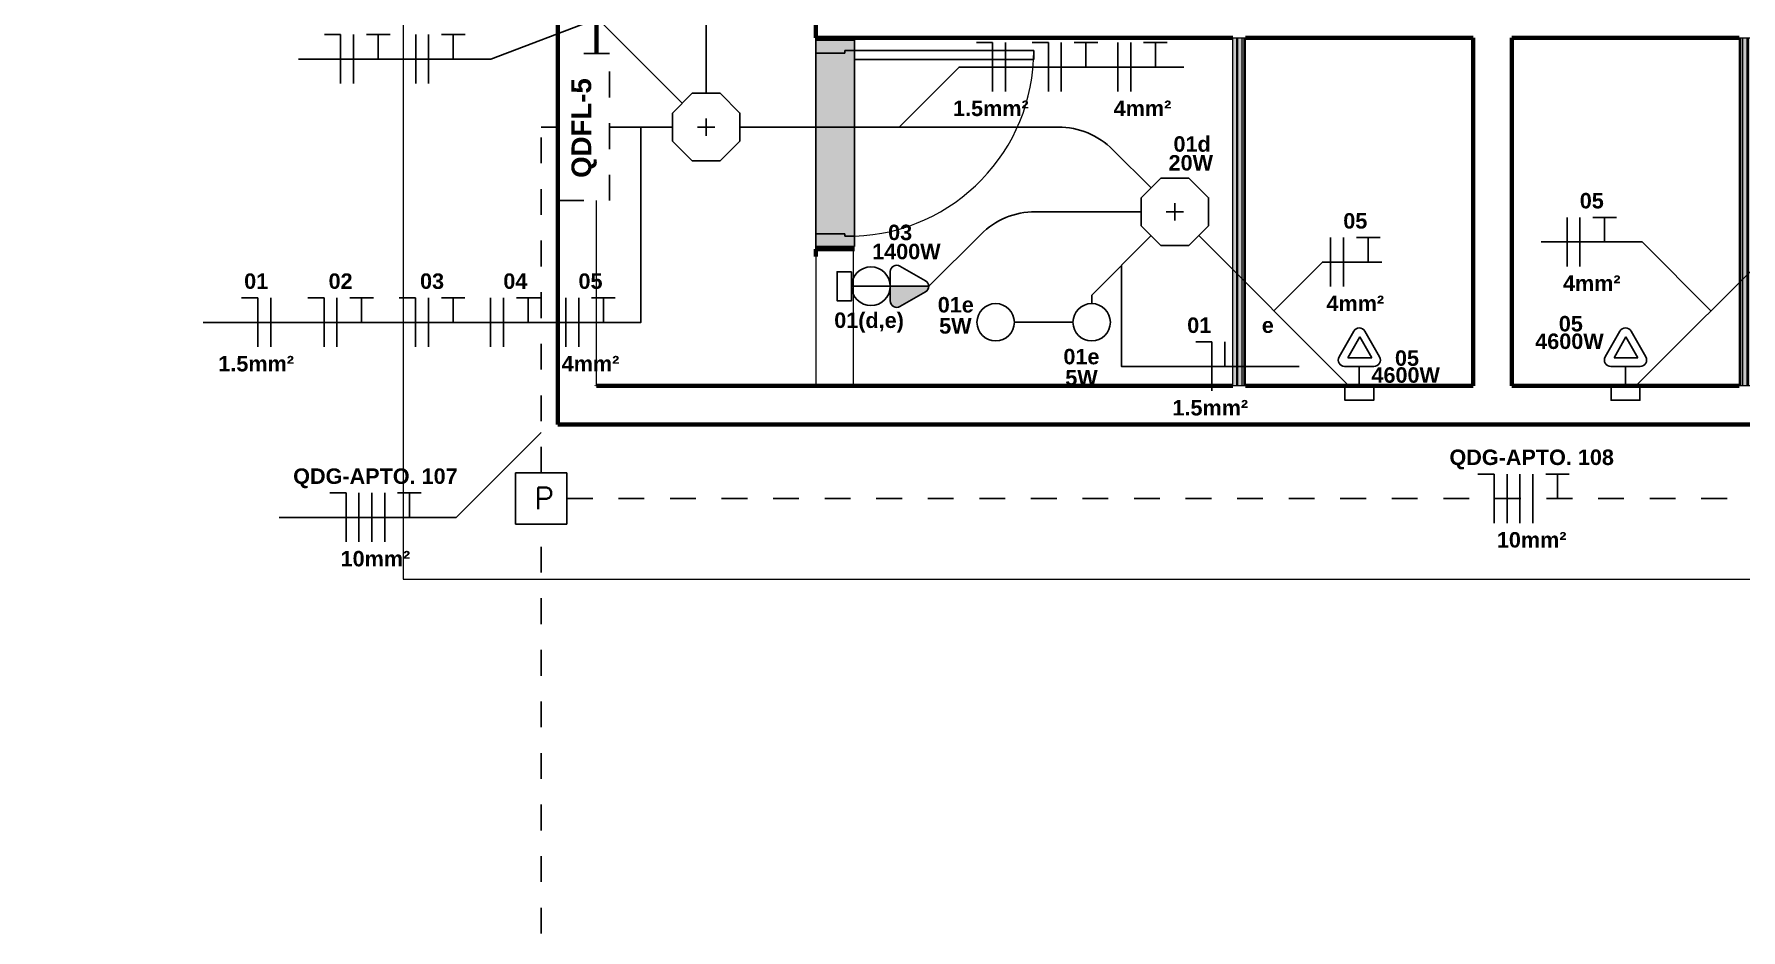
# Model space of a CAD drawing. Extents: x 1450 to 1868, y 82 to 351.
# Drawn here: x 1630.34 to 1636.96, y 155.27 to 158.75 of the extents above; entities that cross this region are included whole.
import ezdxf
from ezdxf.enums import TextEntityAlignment as Align

# ---------------------------------------------------------------- set-up
doc = ezdxf.new("R2010")
doc.units = 0
doc.header["$LTSCALE"] = 0.5
for name, pattern in [('CONTORNO_QUADRO_T', [0.35, 0.2, -0.15]), ('ELETRODUTO_PISO', [0.55, 0.4, -0.15]), ('ELETRODUTO_TETO', [1000, 1000, 0])]:
    doc.linetypes.add(name, pattern=pattern)
doc.layers.get('0').update_dxf_attribs({"linetype": 'CONTINUOUS'})
for name, color, linetype, lineweight in [('A-DOOR', 31, 'CONTINUOUS', 25), ('A-DOOR-FRAM', 31, 'CONTINUOUS', 9), ('A-FLOR', 192, 'CONTINUOUS', 9), ('A-WALL', 113, 'CONTINUOUS', 30), ('Q-CASE', 31, 'CONTINUOUS', 9)]:
    doc.layers.add(name, color=color, linetype=linetype, lineweight=lineweight)
for name, color, linetype in [('CHUVEIRO ELÉTRICO', 10, 'CONTINUOUS'), ('DIAGRAMAS_CONTORNO', 2, 'CONTINUOUS'), ('ELETRODUTO', 7, 'CONTINUOUS'), ('ELETRODUTO-PISO', 3, 'CONTINUOUS'), ('ELETRODUTO_TETO', 2, 'CONTINUOUS'), ('FIACAO', 7, 'CONTINUOUS'), ('Iluminação', 7, 'CONTINUOUS'), ('INDICACAO_BIT_FIACAO', 7, 'CONTINUOUS'), ('INDICACAO_CIRCUITO', 2, 'CONTINUOUS'), ('INDICACAO_INTERRUPTOR_FIA', 2, 'CONTINUOUS'), ('INDICACAO_POTENCIA', 1, 'CONTINUOUS'), ('INTERRUPTORES', 1, 'CONTINUOUS'), ('LINHA_DE_CHAMADA', 7, 'CONTINUOUS'), ('LUMINÁRIAS', 3, 'CONTINUOUS'), ('QUADROS_E_CAIXAS', 7, 'CONTINUOUS'), ('Texto', 1, 'CONTINUOUS'), ('TOMADAS ABNT', 10, 'CONTINUOUS')]:
    doc.layers.add(name, color=color, linetype=linetype)
doc.styles.add('Arial', font='arialbd.ttf', dxfattribs={"height": 100})
doc.styles.get("Standard").update_dxf_attribs({"font": 'simplex.shx'})

# ---------------------------------------------------------------- blocks, each defined once
blk = doc.blocks.new('*U1778', base_point=(608.67, 153.293))
for p, q in [((608.67, 153.483), (608.544, 153.483)), ((608.67, 153.103), (608.67, 153.483))]:
    blk.add_line(p, q)
blk = doc.blocks.new('*U1797', base_point=(665.55, 144.199))
blk.add_line((665.55, 144.199), (665.55, 144.389))
blk = doc.blocks.new('*U2130', base_point=(1515.3948, 141.8827))
at = {"xscale": 0.5, "yscale": 0.5, "zscale": 0.5}
for name, p in [('*U1778', (1515.4014, 141.8827)), ('*U1797', (1515.4514, 141.8827))]:
    blk.add_blockref(name, p, dxfattribs=at)
blk = doc.blocks.new('*U1780', base_point=(576.818, 148.746))
blk.add_line((576.818, 148.556), (576.818, 148.936))
blk = doc.blocks.new('*U1782', base_point=(635.972, 148.746))
at = {"linetype": 'Continuous'}
for p, q in [((636.064, 148.936), (635.881, 148.936)), ((635.972, 148.746), (635.972, 148.936))]:
    blk.add_line(p, q, dxfattribs=at)
blk = doc.blocks.new('*U2127', base_point=(1516.0747, 142.2874))
at = {"xscale": 0.5, "yscale": 0.5, "zscale": 0.5}
for name, p in [('*U1780', (1515.979, 142.2874)), ('*U1780', (1516.029, 142.2874)), ('*U1782', (1516.1247, 142.2874))]:
    blk.add_blockref(name, p, dxfattribs=at)
blk = doc.blocks.new('*U2124', base_point=(1515.5608, 143.0438))
at = {"xscale": 0.5, "yscale": 0.5, "zscale": 0.5}
for name, p in [('*U1780', (1515.465, 143.0438)), ('*U1780', (1515.515, 143.0438)), ('*U1782', (1515.6108, 143.0438))]:
    blk.add_blockref(name, p, dxfattribs=at)
blk = doc.blocks.new('*U2123', base_point=(1515.2376, 143.0438))
at = {"xscale": 0.5, "yscale": 0.5, "zscale": 0.5}
for name, p in [('*U1778', (1515.1735, 143.0438)), ('*U1780', (1515.2235, 143.0438)), ('*U1782', (1515.3193, 143.0438))]:
    blk.add_blockref(name, p, dxfattribs=at)
blk = doc.blocks.new('*U2122', base_point=(1514.7652, 143.0438))
at = {"xscale": 0.5, "yscale": 0.5, "zscale": 0.5}
for name, p in [('*U1778', (1514.7719, 143.0438)), ('*U1780', (1514.8219, 143.0438))]:
    blk.add_blockref(name, p, dxfattribs=at)
blk = doc.blocks.new('*U2121', base_point=(1512.4084, 143.0751))
at = {"xscale": 0.5, "yscale": 0.5, "zscale": 0.5}
for name, p in [('*U1780', (1512.3127, 143.0751)), ('*U1780', (1512.3627, 143.0751)), ('*U1782', (1512.4584, 143.0751))]:
    blk.add_blockref(name, p, dxfattribs=at)
blk = doc.blocks.new('*U2120', base_point=(1512.0853, 143.0751))
at = {"xscale": 0.5, "yscale": 0.5, "zscale": 0.5}
for name, p in [('*U1778', (1512.0212, 143.0751)), ('*U1780', (1512.0712, 143.0751)), ('*U1782', (1512.1669, 143.0751))]:
    blk.add_blockref(name, p, dxfattribs=at)
blk = doc.blocks.new('*U2119', base_point=(1512.9905, 142.0536))
at = {"xscale": 0.5, "yscale": 0.5, "zscale": 0.5}
for name, p in [('*U1780', (1512.8948, 142.0536)), ('*U1780', (1512.9448, 142.0536)), ('*U1782', (1513.0405, 142.0536))]:
    blk.add_blockref(name, p, dxfattribs=at)
blk = doc.blocks.new('*U2118', base_point=(1512.6991, 142.0536))
at = {"xscale": 0.5, "yscale": 0.5, "zscale": 0.5}
for name, p in [('*U1780', (1512.6033, 142.0536)), ('*U1780', (1512.6533, 142.0536)), ('*U1782', (1512.7491, 142.0536))]:
    blk.add_blockref(name, p, dxfattribs=at)
blk = doc.blocks.new('*U2117', base_point=(1512.3759, 142.0536))
at = {"xscale": 0.5, "yscale": 0.5, "zscale": 0.5}
for name, p in [('*U1778', (1512.3118, 142.0536)), ('*U1780', (1512.3618, 142.0536)), ('*U1782', (1512.4576, 142.0536))]:
    blk.add_blockref(name, p, dxfattribs=at)
blk = doc.blocks.new('*U2116', base_point=(1512.0211, 142.0536))
at = {"xscale": 0.5, "yscale": 0.5, "zscale": 0.5}
for name, p in [('*U1778', (1511.957, 142.0536)), ('*U1780', (1512.007, 142.0536)), ('*U1782', (1512.1028, 142.0536))]:
    blk.add_blockref(name, p, dxfattribs=at)
blk = doc.blocks.new('*U2115', base_point=(1511.5487, 142.0536))
at = {"xscale": 0.5, "yscale": 0.5, "zscale": 0.5}
for name, p in [('*U1778', (1511.5553, 142.0536)), ('*U1780', (1511.6053, 142.0536))]:
    blk.add_blockref(name, p, dxfattribs=at)
blk = doc.blocks.new('*U1646', base_point=(608.67, 153.293))
for p, q in [((608.67, 153.483), (608.544, 153.483)), ((608.67, 153.103), (608.67, 153.483))]:
    blk.add_line(p, q)
blk = doc.blocks.new('*U1607', base_point=(576.818, 148.746))
blk.add_line((576.818, 148.556), (576.818, 148.936))
blk = doc.blocks.new('*U1687', base_point=(635.972, 148.746))
at = {"linetype": 'Continuous'}
for p, q in [((636.064, 148.936), (635.881, 148.936)), ((635.972, 148.746), (635.972, 148.936))]:
    blk.add_line(p, q, dxfattribs=at)
blk = doc.blocks.new('*U1692', base_point=(1516.6416, 141.3707))
at = {"xscale": 0.5, "yscale": 0.5, "zscale": 0.5}
for name, p in [('*U1646', (1516.4959, 141.3707)), ('*U1607', (1516.5459, 141.3707)), ('*U1607', (1516.5959, 141.3707)), ('*U1607', (1516.6459, 141.3707)), ('*U1687', (1516.7416, 141.3707))]:
    blk.add_blockref(name, p, dxfattribs=at)
blk = doc.blocks.new('*U1691', base_point=(1511.7519, 142.4682))
at = {"xscale": 0.5, "yscale": 0.5, "zscale": 0.5}
for name, p in [('*U1646', (1511.6378, 142.4682)), ('*U1607', (1511.6878, 142.4682)), ('*U1607', (1511.7378, 142.4682)), ('*U1607', (1511.7878, 142.4682)), ('*U1687', (1511.8835, 142.4682))]:
    blk.add_blockref(name, p, dxfattribs=at)
blk = doc.blocks.new('*U1144', base_point=(-28485.36, 34293.17))
at = {"linetype": 'ByBlock'}
blk.add_lwpolyline([(-28485.36, 34293.17), (-27756.9, 34293.17)], dxfattribs=at)
blk = doc.blocks.new('*U1143', base_point=(-28495.36, 34303.17))
at = {"linetype": 'ByBlock'}
blk.add_lwpolyline([(-28495.36, 34303.17), (-28495.36, 34437.21), (-28488.87, 34437.21)], dxfattribs=at)
blk = doc.blocks.new('*U1140', base_point=(-28583.13, 34105))
for p, q in [((-28593.13, 34105), (-28593.13, 34125)), ((-28593.13, 34125), (-28573.13, 34125)), ((-28573.13, 34125), (-28573.13, 34105)), ((-28573.13, 34105), (-28593.13, 34105))]:
    blk.add_line(p, q)
blk.add_text('P', height=8.41).set_placement((-28585.79, 34110.85))
blk = doc.blocks.new('*U699', base_point=(576.818, 148.746))
blk.add_line((576.818, 148.556), (576.818, 148.936))
blk = doc.blocks.new('*U701', base_point=(635.972, 148.746))
at = {"linetype": 'Continuous'}
for p, q in [((636.064, 148.936), (635.881, 148.936)), ((635.972, 148.746), (635.972, 148.936))]:
    blk.add_line(p, q, dxfattribs=at)
blk = doc.blocks.new('*U972', base_point=(-28034.49, 34373.07))
at = {"xscale": 50, "yscale": 50, "zscale": 50}
for name, p in [('*U699', (-28044.07, 34373.07)), ('*U699', (-28039.07, 34373.07)), ('*U701', (-28029.49, 34373.07))]:
    blk.add_blockref(name, p, dxfattribs=at)
blk = doc.blocks.new('*U943', base_point=(-28359.94, 34375.48))
at = {"linetype": 'ByBlock'}
blk.add_arc((-28367.44, 34375.48), 7.5, 359.9999989333388, 0, dxfattribs=at)
blk = doc.blocks.new('*U942', base_point=(-28262.64, 34404.37))
at = {"linetype": 'ByBlock'}
blk.add_lwpolyline([(-28262.64, 34404.37), (-28303.67, 34404.37, 0.198912), (-28324.88, 34395.59), (-28344.98, 34375.48)], format="xyb", dxfattribs=at)
blk = doc.blocks.new('*U827', base_point=(-30200.49, 34404.96))
blk.add_line((-30200.49, 34404.96), (-30185.49, 34404.96))
blk.add_lwpolyline([(-30200.49, 34410.57), (-30200.49, 34399.36), (-30206.1, 34399.36), (-30206.1, 34410.57)], close=True)
blk.add_circle((-30192.99, 34404.96), 7.5)
blk = doc.blocks.new('*U703', base_point=(-33552.37, 38084.74))
blk.add_hatch(color=256).paths.add_polyline_path([(-33538.67, 38082.57, 0.269143), (-33537.41, 38084.74), (-33552.37, 38084.74), (-33552.37, 38079.05, 0.575867), (-33548.63, 38076.88)])
for p, q in [((-33552.37, 38090.43), (-33552.37, 38084.74)), ((-33538.67, 38086.91), (-33548.63, 38092.6)), ((-33552.37, 38084.74), (-33552.37, 38079.05)), ((-33552.37, 38084.74), (-33537.41, 38084.74)), ((-33548.63, 38076.88), (-33538.67, 38082.57))]:
    blk.add_line(p, q)
for centre, start, end in [((-33549.87, 38090.43), 60.25512, 180), ((-33539.91, 38084.74), 299.74488, 60.25512), ((-33549.87, 38079.05), 180, 299.74488)]:
    blk.add_arc(centre, 2.5, start, end)
blk = doc.blocks.new('*U599', base_point=(-28240.29, 34395.12))
at = {"linetype": 'ByBlock'}
blk.add_lwpolyline([(-28240.29, 34395.12), (-28183.6, 34338.43), (-28182.05, 34336.87)], dxfattribs=at)
blk = doc.blocks.new('*U580', base_point=(-28431.37, 34450.3))
at = {"linetype": 'ByBlock'}
blk.add_lwpolyline([(-28431.37, 34450.3), (-28431.37, 34524.45, -0.198912), (-28422.58, 34545.66), (-28313.12, 34655.12)], format="xyb", dxfattribs=at)
blk = doc.blocks.new('*U578', base_point=(-28440.62, 34446.47))
at = {"linetype": 'ByBlock'}
blk.add_lwpolyline([(-28440.62, 34446.47), (-28477.28, 34483.12, -0.198912), (-28486.07, 34504.33), (-28486.07, 34521.94)], format="xyb", dxfattribs=at)
blk = doc.blocks.new('*U577', base_point=(-28289.07, 34361.52))
at = {"linetype": 'ByBlock'}
blk.add_lwpolyline([(-28289.07, 34361.52), (-28311.82, 34361.52)], dxfattribs=at)
blk = doc.blocks.new('*U576', base_point=(-28258.8, 34395.12))
at = {"linetype": 'ByBlock'}
blk.add_lwpolyline([(-28258.8, 34395.12), (-28281.82, 34372.1), (-28281.82, 34368.77)], dxfattribs=at)
blk = doc.blocks.new('*U575', base_point=(-28418.28, 34437.21))
at = {"linetype": 'ByBlock'}
blk.add_lwpolyline([(-28418.28, 34437.21), (-28294.81, 34437.21, -0.198912), (-28273.6, 34428.42), (-28258.8, 34413.63)], format="xyb", dxfattribs=at)
blk = doc.blocks.new('*U574', base_point=(-28468.87, 34437.21))
at = {"linetype": 'ByBlock'}
blk.add_lwpolyline([(-28468.87, 34437.21), (-28444.46, 34437.21)], dxfattribs=at)
blk = doc.blocks.new('*U573', base_point=(-28525.13, 34123.1))
at = {"layer": 'LUMINÁRIAS'}
blk.add_lwpolyline([(-28538.22, 34128.52), (-28538.22, 34117.67), (-28530.55, 34110.01), (-28519.7, 34110.01), (-28512.04, 34117.67), (-28512.04, 34128.52), (-28519.7, 34136.19), (-28530.55, 34136.19)], close=True, dxfattribs=at)
for points in [[(-28525.13, 34126.46), (-28525.13, 34119.73)], [(-28528.49, 34123.1), (-28521.76, 34123.1)]]:
    blk.add_lwpolyline(points, dxfattribs=at)
blk = doc.blocks.new('*U557', base_point=(-28012.44, 34395.12))
at = {"linetype": 'ByBlock'}
blk.add_lwpolyline([(-28012.44, 34395.12), (-28070.69, 34336.87)], dxfattribs=at)
blk = doc.blocks.new('*U547', base_point=(-28742.49, 33868.11))
at = {"layer": 'LUMINÁRIAS'}
blk.add_lwpolyline([(-28755.58, 33873.54), (-28755.58, 33862.69), (-28747.91, 33855.02), (-28737.07, 33855.02), (-28729.4, 33862.69), (-28729.4, 33873.54), (-28737.07, 33881.2), (-28747.91, 33881.2)], close=True, dxfattribs=at)
for points in [[(-28745.85, 33868.11), (-28739.12, 33868.11)], [(-28742.49, 33871.48), (-28742.49, 33864.75)]]:
    blk.add_lwpolyline(points, dxfattribs=at)
blk = doc.blocks.new('*U434', base_point=(-26184.3, 35473.74))
at = {"layer": 'LUMINÁRIAS'}
blk.add_circle((-26184.3, 35473.74), 7.25, dxfattribs=at)
blk = doc.blocks.new('*U154', base_point=(-46580.36, 18832.16))
for p, q in [((-46582.53, 18853.36), (-46588.22, 18843.4)), ((-46580.19, 18851.11), (-46584.81, 18843.02)), ((-46575.56, 18843.02), (-46580.19, 18851.11)), ((-46572.5, 18843.4), (-46578.19, 18853.36)), ((-46584.81, 18843.02), (-46575.56, 18843.02)), ((-46586.05, 18839.66), (-46580.36, 18839.66)), ((-46580.36, 18839.66), (-46574.67, 18839.66)), ((-46580.36, 18832.16), (-46580.36, 18839.66))]:
    blk.add_line(p, q)
blk.add_lwpolyline([(-46585.96, 18832.16), (-46574.76, 18832.16), (-46574.76, 18826.56), (-46585.96, 18826.56)], close=True)
for centre, start, end in [((-46580.36, 18852.12), 29.74488, 150.25512), ((-46586.05, 18842.16), 150.25512, 270), ((-46574.67, 18842.16), 270, 29.74488)]:
    blk.add_arc(centre, 2.5, start, end)
blk = doc.blocks.new('Box de Vidro1 - Box Vidro Temperado Comum 2-3326640-Planta Baixa')
at = {"layer": 'Q-CASE'}
for points in [[(800, 992), (800, 1007), (-550, 1007), (-550, 992), (798.8, 992)], [(800, 971.7), (800, 991.9), (-550, 991.9), (-550, 971.7), (799.7, 971.7)], [(800, 957.7), (799.7, 971.7), (-550, 971.7), (-550, 957.7), (799.9, 957.7)], [(800, 991.9), (800, 992), (800, 991.9)]]:
    blk.add_hatch(color=256, dxfattribs=at).paths.add_polyline_path(points, flags=0)
for p, q in [((-550, 992), (-550, 1007)), ((-550, 1007), (800, 1007)), ((800, 1007), (800, 992)), ((800, 992), (-550, 992)), ((-550, 971.7), (-550, 991.9)), ((-550, 991.9), (800, 991.9)), ((-550, 987), (800, 987)), ((-550, 957.6), (-550, 971.7)), ((800, 971.7), (-550, 971.7)), ((-550, 963), (800, 963)), ((-550, 957.6), (800, 957.6)), ((800, 991.9), (800, 971.7)), ((800, 971.7), (800, 957.6))]:
    blk.add_line(p, q, dxfattribs=at)
blk = doc.blocks.new('Box de Vidro1 - Box Vidro Temperado Comum 2-3326639-Planta Baixa')
at = {"layer": 'Q-CASE'}
for points in [[(-550, 1007), (-550, 992), (800, 992), (800, 1007), (-548.7, 1007)], [(-550, 992), (-550, 991.9), (-550, 992)], [(-550, 991.9), (-550, 971.7), (800, 971.7), (800, 991.9), (-538.8, 991.9)], [(-550, 971.7), (-550, 957.7), (800, 957.7), (799.7, 971.7), (-539.6, 971.7)]]:
    blk.add_hatch(color=256, dxfattribs=at).paths.add_polyline_path(points, flags=0)
for p, q in [((-550, 992), (-550, 1007)), ((-550, 1007), (800, 1007)), ((800, 1007), (800, 992)), ((800, 992), (-550, 992)), ((-550, 971.7), (-550, 991.9)), ((-550, 991.9), (800, 991.9)), ((-550, 987), (800, 987)), ((-550, 957.6), (-550, 971.7)), ((800, 971.7), (-550, 971.7)), ((-550, 963), (800, 963)), ((-550, 957.6), (800, 957.6)), ((800, 991.9), (800, 971.7)), ((800, 971.7), (800, 957.6))]:
    blk.add_line(p, q, dxfattribs=at)
blk = doc.blocks.new('Porta Simples de Abrir - 70x210cm - Marco de Madeira-V52-Planta Baixa')
at = {"layer": 'A-DOOR'}
blk.add_hatch(color=256, dxfattribs=at).paths.add_polyline_path([(-360, -38), (-360, -75), (360, -75), (360, -38), (350, -37.9), (350, 75), (-350, 75), (-350, -38), (-359.9, -38)], flags=0)
at = {"layer": 'A-DOOR-FRAM', "lineweight": 25}
h = blk.add_hatch(color=256, dxfattribs=at)
h.paths.add_polyline_path([(-400, 75), (-400, -75), (-360, -75), (-359.9, -38), (-350, -38), (-350, 75)], flags=0)
h.paths.add_polyline_path([(350, 75), (350, -38), (360, -38), (360, -75), (400, -75), (400, 75), (369.9, 75)], flags=0)
at = {"layer": 'A-DOOR'}
for p, q in [((350, 75), (-350, 75)), ((-360, -75), (360, -75)), ((325, -75), (325, -771)), ((360, -75), (325, -75)), ((360, -771), (360, -75)), ((325, -771), (360, -771))]:
    blk.add_line(p, q, dxfattribs=at)
at = {"layer": 'A-DOOR', "lineweight": 9}
blk.add_arc((360, -50.9), 720.1, 181.92137, 270, dxfattribs=at)
at = {"layer": 'A-DOOR-FRAM', "lineweight": 25}
for p, q in [((-400, 75), (-350, 75)), ((-400, -75), (-400, 75)), ((-350, 75), (-350, -38)), ((350, 75), (400, 75)), ((350, -38), (350, 75)), ((400, 75), (400, -75)), ((-350, -38), (-360, -38)), ((-360, -38), (-360, -75)), ((360, -38), (350, -38)), ((360, -75), (360, -38)), ((-360, -75), (-400, -75)), ((400, -75), (360, -75))]:
    blk.add_line(p, q, dxfattribs=at)
blk = doc.blocks.new('*U1142', base_point=(-29024.14, 33524.53))
at = {"linetype": 'ByBlock'}
blk.add_lwpolyline([(-29024.14, 33524.53), (-28510.34, 34028.8, 0.201348), (-28495.36, 34064.48), (-28495.36, 34283.17)], format="xyb", dxfattribs=at)

msp = doc.modelspace()

# ---------------------------------------------------------------- linework, layer by layer
at = {"layer": 'A-FLOR'}
for p, q in [((1631.7717, 159.9834), (1631.7717, 156.6334)), ((1633.3717, 158.7234), (1633.3717, 158.7334)), ((1633.5217, 158.7334), (1633.5217, 158.7234)), ((1633.3717, 157.9734), (1633.3717, 158.6734)), ((1633.3717, 157.9134), (1633.3717, 157.9234)), ((1631.7717, 156.6334), (1640.2217, 156.6334))]:
    msp.add_line(p, q, dxfattribs=at)
at = {"layer": 'A-WALL', "lineweight": 70}
for p, q in [((1632.3717, 161.4134), (1632.3717, 157.2334)), ((1632.5217, 158.6718), (1632.5217, 161.4134)), ((1633.3717, 158.8834), (1633.3717, 158.7334)), ((1633.3717, 158.7334), (1634.9897, 158.7334)), ((1635.0391, 158.7334), (1635.9217, 158.7334)), ((1635.9217, 158.7334), (1635.9217, 157.3834)), ((1636.0717, 157.3834), (1636.0717, 158.7334)), ((1636.0717, 158.7334), (1636.9544, 158.7334)), ((1633.3717, 157.9134), (1633.3717, 157.8846)), ((1633.5217, 157.9134), (1633.3717, 157.9134)), ((1632.5217, 157.3834), (1632.5217, 157.3846)), ((1633.3717, 157.3834), (1632.5217, 157.3834)), ((1633.3717, 157.3846), (1633.3717, 157.3834)), ((1634.9897, 157.3834), (1633.3727, 157.3834)), ((1635.9217, 157.3834), (1635.0391, 157.3834)), ((1636.9544, 157.3834), (1636.0717, 157.3834)), ((1632.3717, 157.2334), (1639.6217, 157.2334))]:
    msp.add_line(p, q, dxfattribs=at)
at = {"layer": 'A-WALL', "lineweight": 9}
for p, q in [((1632.5207, 157.3824), (1632.5207, 158.1018)), ((1633.3727, 157.9134), (1633.3727, 157.3834)), ((1633.5167, 157.9134), (1633.5167, 157.3834))]:
    msp.add_line(p, q, dxfattribs=at)
at = {"layer": 'DIAGRAMAS_CONTORNO', "linetype": 'CONTORNO_QUADRO_T'}
msp.add_lwpolyline([(1632.5717, 158.6718), (1632.3717, 158.6718), (1632.3717, 158.1018), (1632.5717, 158.1018)], close=True, dxfattribs=at)
at = {"layer": 'LINHA_DE_CHAMADA'}
for points in [[(1632.5259, 158.8076), (1632.1117, 158.6508), (1631.3654, 158.6508)], [(1633.6949, 158.3868), (1633.9277, 158.6195), (1634.8001, 158.6195)], [(1632.6938, 158.3868), (1632.6938, 157.6294), (1630.9959, 157.6294)], [(1636.8447, 157.6746), (1636.578, 157.9414), (1636.1865, 157.9414)], [(1634.5573, 157.8507), (1634.5573, 157.4585), (1635.2473, 157.4585)], [(1635.1487, 157.6746), (1635.3372, 157.8631), (1635.5677, 157.8631)], [(1632.3068, 157.2027), (1631.9773, 156.8732), (1631.2909, 156.8732)]]:
    msp.add_lwpolyline(points, dxfattribs=at)

# ---------------------------------------------------------------- block references
at = {"layer": 'A-DOOR', "xscale": 0.00100000000000115, "yscale": 0.00100000000000115, "zscale": 0.00100000000000115, "rotation": 89.9999999999912}
msp.add_blockref('Porta Simples de Abrir - 70x210cm - Marco de Madeira-V52-Planta Baixa', (1633.4467, 158.3234), dxfattribs=at)
at = {"layer": 'CHUVEIRO ELÉTRICO', "xscale": 0.01000000108748102, "yscale": 0.01000000108748102, "zscale": 0.01000000108748102}
for p in [(1635.4804, 157.3834), (1636.5131, 157.3834)]:
    msp.add_blockref('*U154', p, dxfattribs=at)
at = {"layer": 'ELETRODUTO', "linetype": 'ELETRODUTO_TETO', "xscale": 0.01000000108748102, "yscale": 0.01000000108748102, "zscale": 0.01000000108748102}
for name, p in [('*U942', (1634.634, 158.0584)), ('*U943', (1633.661, 157.7695))]:
    msp.add_blockref(name, p, dxfattribs=at)
at = {"layer": 'ELETRODUTO-PISO', "linetype": 'ELETRODUTO_PISO', "xscale": 0.01000000108748102, "yscale": 0.01000000108748102, "zscale": 0.01000000108748102}
for name, p in [('*U1143', (1632.3068, 157.0464)), ('*U1144', (1632.4068, 156.9464)), ('*U1142', (1627.0189, 149.26))]:
    msp.add_blockref(name, p, dxfattribs=at)
at = {"layer": 'ELETRODUTO_TETO', "linetype": 'ELETRODUTO_TETO', "xscale": 0.01000000108748102, "yscale": 0.01000000108748102, "zscale": 0.01000000108748102}
for name, p in [('*U580', (1632.9467, 158.5177)), ('*U578', (1632.8542, 158.4793)), ('*U574', (1632.5717, 158.3868)), ('*U575', (1633.0776, 158.3868)), ('*U576', (1634.6724, 157.9658)), ('*U599', (1634.8575, 157.9658)), ('*U557', (1637.136, 157.9658)), ('*U577', (1634.3697, 157.6299))]:
    msp.add_blockref(name, p, dxfattribs=at)
at = {"layer": 'FIACAO', "color": 1}
for name, p in [('*U2120', (1631.5928, 158.6508)), ('*U2121', (1631.9159, 158.6508)), ('*U2122', (1634.0512, 158.6195)), ('*U2123', (1634.3383, 158.6195)), ('*U2124', (1634.6393, 158.6195)), ('*U2127', (1635.4649, 157.8631)), ('*U2115', (1631.201, 157.6294)), ('*U2116', (1631.5286, 157.6294)), ('*U2117', (1631.8834, 157.6294)), ('*U2118', (1632.2065, 157.6294)), ('*U2119', (1632.498, 157.6294)), ('*U2130', (1634.9023, 157.4585))]:
    msp.add_blockref(name, p, dxfattribs=at)
at = {"layer": 'FIACAO', "xscale": 0.01000000108748102, "yscale": 0.01000000108748102, "zscale": 0.01000000108748102}
msp.add_blockref('*U972', (1636.3822, 157.9414), dxfattribs=at)
at = {"layer": 'FIACAO'}
for name, p in [('*U1692', (1636.1491, 156.9464)), ('*U1691', (1631.6637, 156.8732))]:
    msp.add_blockref(name, p, dxfattribs=at)
at = {"layer": 'Iluminação', "xscale": 0.01000000108748102, "yscale": 0.01000000108748102, "zscale": 0.01000000108748102}
for name, p in [('*U573', (1632.9467, 158.3868)), ('*U547', (1634.7649, 158.0584)), ('*U434', (1634.0697, 157.6299)), ('*U434', (1634.4422, 157.6299))]:
    msp.add_blockref(name, p, dxfattribs=at)
at = {"layer": 'INTERRUPTORES', "xscale": 0.01000000108748102, "yscale": 0.01000000108748102, "zscale": 0.01000000108748102}
msp.add_blockref('*U827', (1633.511, 157.7695), dxfattribs=at)
at = {"layer": 'Q-CASE'}
for name, p, xscale, yscale, zscale, rotation in [('Box de Vidro1 - Box Vidro Temperado Comum 2-3326639-Planta Baixa', (1635.9967, 157.9334), 0.00100000000000115, 0.00100000000000115, 0.00100000000000115, 89.99999999999127), ('Box de Vidro1 - Box Vidro Temperado Comum 2-3326640-Planta Baixa', (1635.9967, 158.1834), 0.001000000000001151, 0.001000000000001151, 0.001000000000001151, 269.9999999999912)]:
    msp.add_blockref(name, p, dxfattribs=dict(at, xscale=xscale, yscale=yscale, zscale=zscale, rotation=rotation))
at = {"layer": 'QUADROS_E_CAIXAS', "xscale": 0.01000000108748102, "yscale": 0.01000000108748102, "zscale": 0.01000000108748102}
msp.add_blockref('*U1140', (1632.3068, 156.8464), dxfattribs=at)
at = {"layer": 'TOMADAS ABNT', "xscale": 0.01000000108748102, "yscale": 0.01000000108748102, "zscale": 0.01000000108748102}
msp.add_blockref('*U703', (1633.661, 157.7695), dxfattribs=at)

# ---------------------------------------------------------------- texts
at = {"layer": 'INDICACAO_BIT_FIACAO', "style": 'Arial'}
for s, p in [('1.5mm²', (1634.0512, 158.4895)), ('4mm²', (1634.6393, 158.4895)), ('4mm²', (1636.3822, 157.8114)), ('4mm²', (1635.4649, 157.7331)), ('1.5mm²', (1631.201, 157.4994)), ('4mm²', (1632.498, 157.4994)), ('1.5mm²', (1634.9023, 157.3285)), ('10mm²', (1636.1491, 156.8164)), ('10mm²', (1631.6637, 156.7432))]:
    msp.add_text(s, height=0.06, dxfattribs=at).set_placement(p, align=Align.TOP_CENTER)
at = {"layer": 'INDICACAO_CIRCUITO', "style": 'Arial'}
for s, p in [('01d', (1634.7595, 158.2912)), ('03', (1633.6525, 157.9484)), ('01e', (1633.8451, 157.6679)), ('01(d,e)', (1633.4435, 157.6078)), ('05', (1636.2543, 157.5944)), ('01e', (1634.3326, 157.4668)), ('05', (1635.6187, 157.461))]:
    msp.add_text(s, height=0.06, dxfattribs=at).set_placement(p)
for s, p in [('05', (1636.3822, 158.0714)), ('05', (1635.4649, 157.9931)), ('01', (1631.201, 157.7594)), ('02', (1631.5286, 157.7594)), ('03', (1631.8834, 157.7594)), ('04', (1632.2065, 157.7594)), ('05', (1632.498, 157.7594)), ('01', (1634.8594, 157.5885)), ('QDG-APTO. 108', (1636.1491, 157.0764)), ('QDG-APTO. 107', (1631.6637, 157.0032))]:
    msp.add_text(s, height=0.06, dxfattribs=at).set_placement(p, align=Align.CENTER)
at = {"layer": 'INDICACAO_INTERRUPTOR_FIA', "style": 'Arial'}
msp.add_text('e', height=0.06, dxfattribs=at).set_placement((1635.1255, 157.5885), align=Align.CENTER)
at = {"layer": 'INDICACAO_POTENCIA', "style": 'Arial'}
for s, p in [('20W', (1634.7405, 158.2182)), ('1400W', (1633.5906, 157.8742)), ('5W', (1633.8507, 157.5859)), ('4600W', (1636.1629, 157.5263)), ('5W', (1634.3398, 157.3848)), ('4600W', (1635.5275, 157.3953))]:
    msp.add_text(s, height=0.06, dxfattribs=at).set_placement(p)
at = {"layer": 'Texto', "style": 'Arial'}
msp.add_text('QDFL-5', height=0.07658, rotation=90, dxfattribs=at).set_placement((1632.5008, 158.19))

doc.saveas('drawing.dxf')
